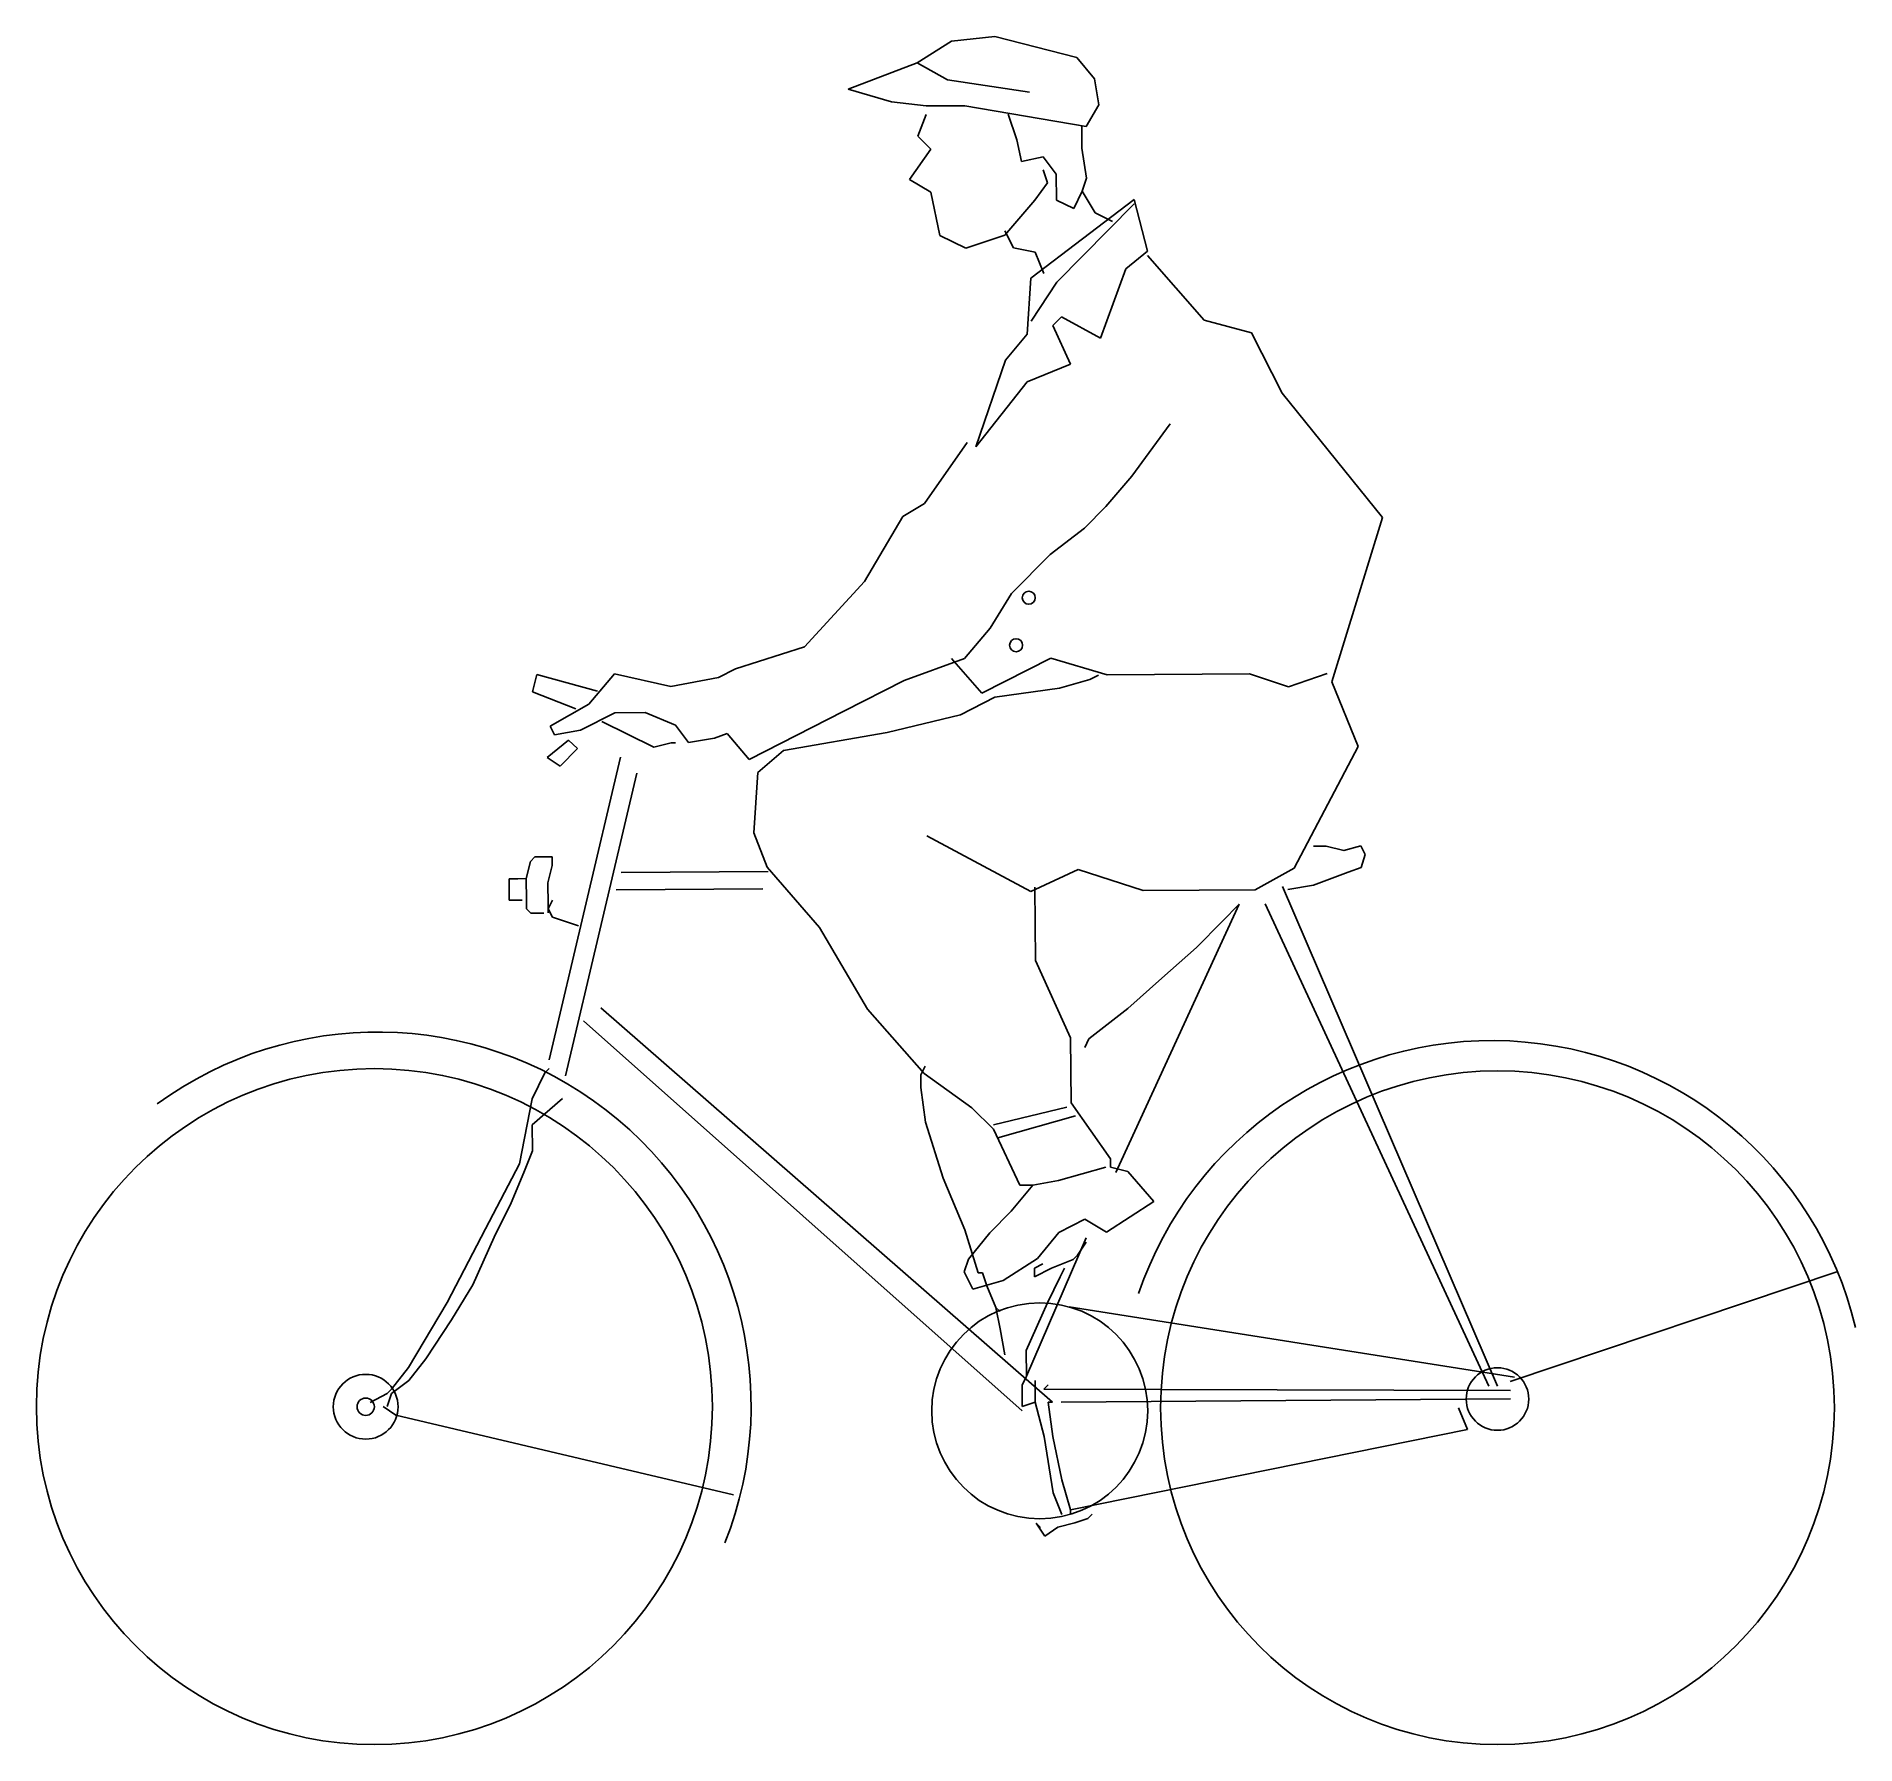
# Model space of a CAD drawing. Header units: millimetres. Extents: x -1529.91 to -1528.45, y 1792.81 to 1794.19.
import ezdxf

# ---------------------------------------------------------------- set-up
doc = ezdxf.new("R2010")
doc.units = ezdxf.units.MM
doc.header["$LTSCALE"] = 10
doc.layers.add('Humanos', color=2, linetype='Continuous')

msp = doc.modelspace()

# ---------------------------------------------------------------- linework, layer by layer
at = {"layer": 'Humanos'}
for p, q in [((-1529.1748, 1794.1838), (-1529.2025, 1794.1662)), ((-1529.14, 1794.1875), (-1529.1748, 1794.1838)), ((-1529.0738, 1794.1706), (-1529.14, 1794.1875)), ((-1529.2025, 1794.1662), (-1529.2581, 1794.145)), ((-1529.2025, 1794.1662), (-1529.1781, 1794.1525)), ((-1529.0597, 1794.1533), (-1529.0738, 1794.1706)), ((-1529.1781, 1794.1525), (-1529.1119, 1794.1425)), ((-1529.0561, 1794.1324), (-1529.0597, 1794.1533)), ((-1529.2581, 1794.145), (-1529.2232, 1794.1348)), ((-1529.2232, 1794.1348), (-1529.1953, 1794.1315)), ((-1529.1953, 1794.1245), (-1529.2021, 1794.1071)), ((-1529.1953, 1794.1315), (-1529.164, 1794.1317)), ((-1529.164, 1794.1317), (-1529.0664, 1794.1149)), ((-1529.1292, 1794.125), (-1529.1221, 1794.1041)), ((-1529.0664, 1794.1149), (-1529.0561, 1794.1324)), ((-1529.2021, 1794.1071), (-1529.1916, 1794.0967)), ((-1529.0698, 1794.0975), (-1529.0699, 1794.1149)), ((-1529.1916, 1794.0967), (-1529.2088, 1794.0722)), ((-1529.1221, 1794.1041), (-1529.1185, 1794.0868)), ((-1529.0662, 1794.0732), (-1529.0698, 1794.0975)), ((-1529.1185, 1794.0868), (-1529.1011, 1794.0904)), ((-1529.1011, 1794.0904), (-1529.0905, 1794.0765)), ((-1529.0975, 1794.0695), (-1529.101, 1794.0799)), ((-1529.2088, 1794.0722), (-1529.1914, 1794.0619)), ((-1529.1078, 1794.0555), (-1529.0975, 1794.0695)), ((-1529.0905, 1794.0765), (-1529.0904, 1794.0556)), ((-1529.0764, 1794.0488), (-1529.0696, 1794.0627)), ((-1529.0696, 1794.0627), (-1529.0662, 1794.0732)), ((-1529.0696, 1794.0627), (-1529.059, 1794.0454)), ((-1529.1914, 1794.0619), (-1529.1842, 1794.0272)), ((-1529.132, 1794.0275), (-1529.1078, 1794.0555)), ((-1529.0278, 1794.056), (-1529.1109, 1793.9928)), ((-1529.0904, 1794.0556), (-1529.0764, 1794.0488)), ((-1529.09, 1793.9895), (-1529.0277, 1794.0526)), ((-1529.017, 1794.0144), (-1529.0278, 1794.056)), ((-1529.059, 1794.0454), (-1529.0451, 1794.0385)), ((-1529.1842, 1794.0272), (-1529.1632, 1794.0169)), ((-1529.1632, 1794.0169), (-1529.132, 1794.0275)), ((-1529.132, 1794.031), (-1529.1249, 1794.0171)), ((-1529.1249, 1794.0171), (-1529.1075, 1794.0137)), ((-1529.1075, 1794.0137), (-1529.1004, 1793.9964)), ((-1529.0344, 1794.0003), (-1529.017, 1794.0144)), ((-1529.017, 1794.0109), (-1528.9714, 1793.959)), ((-1529.1109, 1793.9928), (-1529.114, 1793.9476)), ((-1529.1106, 1793.958), (-1529.09, 1793.9895)), ((-1529.0549, 1793.9445), (-1529.0344, 1794.0003)), ((-1529.0932, 1793.9547), (-1529.0863, 1793.9617)), ((-1529.0863, 1793.9617), (-1529.0549, 1793.9445)), ((-1529.114, 1793.9476), (-1529.1313, 1793.9266)), ((-1529.0791, 1793.9235), (-1529.0932, 1793.9547)), ((-1528.9714, 1793.959), (-1528.9331, 1793.9488)), ((-1528.9331, 1793.9488), (-1528.9084, 1793.9002)), ((-1529.1313, 1793.9266), (-1529.1552, 1793.8568)), ((-1529.1138, 1793.9093), (-1529.0791, 1793.9235)), ((-1529.1552, 1793.8568), (-1529.1138, 1793.9093)), ((-1528.9084, 1793.9002), (-1528.8277, 1793.7999)), ((-1529.0297, 1793.8333), (-1528.9987, 1793.8753)), ((-1529.1622, 1793.8603), (-1529.1966, 1793.8113)), ((-1529.0505, 1793.8088), (-1529.0297, 1793.8333)), ((-1529.214, 1793.8007), (-1529.2449, 1793.7483)), ((-1529.1966, 1793.8113), (-1529.214, 1793.8007)), ((-1529.0677, 1793.7913), (-1529.0505, 1793.8088)), ((-1528.8277, 1793.7999), (-1528.8685, 1793.6674)), ((-1529.0954, 1793.7702), (-1529.0677, 1793.7913)), ((-1529.1266, 1793.7387), (-1529.0954, 1793.7702)), ((-1529.2449, 1793.7483), (-1529.2933, 1793.6958)), ((-1529.1438, 1793.7107), (-1529.1266, 1793.7387)), ((-1529.1645, 1793.6862), (-1529.1438, 1793.7107)), ((-1529.2933, 1793.6958), (-1529.3489, 1793.678)), ((-1529.2131, 1793.6685), (-1529.1645, 1793.6862)), ((-1529.1749, 1793.6862), (-1529.1504, 1793.6585)), ((-1529.1504, 1793.6585), (-1529.0949, 1793.6867)), ((-1529.0949, 1793.6867), (-1529.0495, 1793.6731)), ((-1529.5089, 1793.6735), (-1529.5123, 1793.6595)), ((-1529.4601, 1793.6599), (-1529.5089, 1793.6735)), ((-1529.4463, 1793.6739), (-1529.467, 1793.6494)), ((-1529.401, 1793.6638), (-1529.4463, 1793.6739)), ((-1529.3627, 1793.671), (-1529.401, 1793.6638)), ((-1529.3489, 1793.678), (-1529.3627, 1793.671)), ((-1529.2616, 1793.6438), (-1529.2131, 1793.6685)), ((-1529.0878, 1793.6624), (-1529.0634, 1793.6695)), ((-1529.0634, 1793.6695), (-1529.0565, 1793.673)), ((-1529.0495, 1793.6731), (-1528.9347, 1793.6739)), ((-1528.9347, 1793.6739), (-1528.9033, 1793.6636)), ((-1528.9033, 1793.6636), (-1528.8721, 1793.6743)), ((-1528.8685, 1793.6674), (-1528.8473, 1793.6153)), ((-1529.5123, 1793.6595), (-1529.4774, 1793.6458)), ((-1529.1677, 1793.641), (-1529.1399, 1793.6551)), ((-1529.1399, 1793.6551), (-1529.0878, 1793.6624)), ((-1529.467, 1793.6494), (-1529.4982, 1793.6318)), ((-1529.4738, 1793.6285), (-1529.4461, 1793.6426)), ((-1529.4461, 1793.6426), (-1529.4217, 1793.6427)), ((-1529.4217, 1793.6427), (-1529.3973, 1793.6325)), ((-1529.3379, 1793.605), (-1529.2616, 1793.6438)), ((-1529.2267, 1793.6267), (-1529.1677, 1793.641)), ((-1529.4982, 1793.6318), (-1529.4947, 1793.6249)), ((-1529.4947, 1793.6249), (-1529.4738, 1793.6285)), ((-1529.4565, 1793.6355), (-1529.4146, 1793.615)), ((-1529.3973, 1793.6325), (-1529.3867, 1793.6186)), ((-1529.3659, 1793.6222), (-1529.3555, 1793.6258)), ((-1529.3555, 1793.6258), (-1529.3379, 1793.605)), ((-1529.3101, 1793.6122), (-1529.2267, 1793.6267)), ((-1529.4833, 1793.6206), (-1529.5006, 1793.6065)), ((-1529.4902, 1793.5997), (-1529.4763, 1793.6137)), ((-1529.4763, 1793.6137), (-1529.4833, 1793.6206)), ((-1529.4146, 1793.615), (-1529.4007, 1793.6185)), ((-1529.4007, 1793.6185), (-1529.3972, 1793.6185)), ((-1529.3867, 1793.6186), (-1529.3659, 1793.6222)), ((-1529.3309, 1793.5946), (-1529.3101, 1793.6122)), ((-1528.8473, 1793.6153), (-1528.8989, 1793.5175)), ((-1529.5006, 1793.6065), (-1529.4902, 1793.5997)), ((-1529.4415, 1793.6069), (-1529.499, 1793.3629)), ((-1529.4283, 1793.594), (-1529.4859, 1793.35)), ((-1529.3341, 1793.5459), (-1529.3309, 1793.5946)), ((-1529.3234, 1793.5181), (-1529.3341, 1793.5459)), ((-1529.111, 1793.4987), (-1529.1948, 1793.5434)), ((-1528.8833, 1793.535), (-1528.8798, 1793.535)), ((-1528.8798, 1793.535), (-1528.8729, 1793.5351)), ((-1528.8729, 1793.5351), (-1528.8589, 1793.5317)), ((-1528.8589, 1793.5317), (-1528.845, 1793.5353)), ((-1528.845, 1793.5353), (-1528.8415, 1793.5283)), ((-1529.514, 1793.5229), (-1529.5174, 1793.509)), ((-1529.5105, 1793.5264), (-1529.514, 1793.5229)), ((-1529.5001, 1793.5265), (-1529.5105, 1793.5264)), ((-1529.4966, 1793.5265), (-1529.5001, 1793.5265)), ((-1529.4966, 1793.5265), (-1529.4966, 1793.5196)), ((-1528.8415, 1793.5283), (-1528.8449, 1793.5179)), ((-1529.5313, 1793.5089), (-1529.5312, 1793.4985)), ((-1529.5243, 1793.5089), (-1529.5313, 1793.5089)), ((-1529.5174, 1793.509), (-1529.5243, 1793.5089)), ((-1529.5174, 1793.509), (-1529.5173, 1793.4916)), ((-1529.4966, 1793.5196), (-1529.5, 1793.5056)), ((-1529.5, 1793.5056), (-1529.4998, 1793.4882)), ((-1529.4409, 1793.5139), (-1529.3225, 1793.5146)), ((-1529.2813, 1793.4697), (-1529.3234, 1793.5181)), ((-1529.0729, 1793.5163), (-1529.111, 1793.4987)), ((-1529.0205, 1793.4993), (-1529.0729, 1793.5163)), ((-1528.8989, 1793.5175), (-1528.9301, 1793.4999)), ((-1528.8553, 1793.5143), (-1528.8831, 1793.5037)), ((-1528.8449, 1793.5179), (-1528.8553, 1793.5143)), ((-1529.5312, 1793.4985), (-1529.5312, 1793.4915)), ((-1529.5312, 1793.4915), (-1529.5277, 1793.4915)), ((-1529.5277, 1793.4915), (-1529.5207, 1793.4916)), ((-1529.5173, 1793.4916), (-1529.5172, 1793.4846)), ((-1529.4964, 1793.4917), (-1529.4998, 1793.4847)), ((-1529.4451, 1793.4999), (-1529.3268, 1793.5007)), ((-1529.1076, 1793.5022), (-1529.1072, 1793.443)), ((-1528.9301, 1793.4999), (-1529.0205, 1793.4993)), ((-1528.9083, 1793.5026), (-1528.7351, 1793.1001)), ((-1528.8831, 1793.5037), (-1528.904, 1793.5001)), ((-1529.5172, 1793.4846), (-1529.5137, 1793.4812)), ((-1529.5137, 1793.4812), (-1529.5033, 1793.4812)), ((-1529.4998, 1793.4882), (-1529.4998, 1793.4813)), ((-1529.4998, 1793.4847), (-1529.4963, 1793.4778)), ((-1529.4963, 1793.4778), (-1529.4754, 1793.471)), ((-1528.943, 1793.4885), (-1529.0425, 1793.2721)), ((-1528.9569, 1793.4745), (-1528.943, 1793.4885)), ((-1528.9222, 1793.4886), (-1528.7421, 1793.1001)), ((-1529.2426, 1793.4038), (-1529.2813, 1793.4697)), ((-1528.9776, 1793.4535), (-1528.9569, 1793.4745)), ((-1529.0053, 1793.4289), (-1528.9776, 1793.4535)), ((-1529.1072, 1793.443), (-1529.0789, 1793.3806)), ((-1529.0329, 1793.4044), (-1529.0053, 1793.4289)), ((-1529.0935, 1793.0873), (-1529.4575, 1793.405)), ((-1529.197, 1793.3519), (-1529.2426, 1793.4038)), ((-1529.0641, 1793.3798), (-1529.0329, 1793.4044)), ((-1529.4714, 1793.3945), (-1529.1178, 1793.0801)), ((-1529.0789, 1793.3806), (-1529.0785, 1793.3284)), ((-1529.0675, 1793.3728), (-1529.0641, 1793.3798)), ((-1529.5024, 1793.3525), (-1529.5127, 1793.3315)), ((-1529.499, 1793.356), (-1529.5024, 1793.3525)), ((-1529.1962, 1793.358), (-1529.1996, 1793.351)), ((-1529.1996, 1793.351), (-1529.1996, 1793.3406)), ((-1529.1586, 1793.3243), (-1529.197, 1793.3519)), ((-1529.5127, 1793.3315), (-1529.5228, 1793.2793)), ((-1529.5126, 1793.3107), (-1529.4883, 1793.3317)), ((-1529.1996, 1793.3406), (-1529.1959, 1793.3128)), ((-1529.141, 1793.3071), (-1529.1586, 1793.3243)), ((-1529.1411, 1793.3105), (-1529.082, 1793.3249)), ((-1529.1375, 1793.3001), (-1529.075, 1793.318)), ((-1529.0785, 1793.3284), (-1529.0469, 1793.2833)), ((-1529.5124, 1793.2898), (-1529.5126, 1793.3107)), ((-1529.1959, 1793.3128), (-1529.1817, 1793.2676)), ((-1529.1199, 1793.262), (-1529.141, 1793.3071)), ((-1529.5193, 1793.2723), (-1529.5124, 1793.2898)), ((-1529.5228, 1793.2793), (-1529.5503, 1793.2269)), ((-1529.5295, 1793.2479), (-1529.5193, 1793.2723)), ((-1529.0886, 1793.2657), (-1529.0504, 1793.2764)), ((-1529.0469, 1793.2833), (-1529.0469, 1793.2764)), ((-1529.0469, 1793.2764), (-1529.0329, 1793.273)), ((-1529.0329, 1793.273), (-1529.0119, 1793.2488)), ((-1529.1817, 1793.2676), (-1529.164, 1793.226)), ((-1529.1267, 1793.241), (-1529.1094, 1793.262)), ((-1529.1094, 1793.262), (-1529.1199, 1793.262)), ((-1529.1094, 1793.262), (-1529.0886, 1793.2657)), ((-1529.5433, 1793.22), (-1529.5295, 1793.2479)), ((-1529.0119, 1793.2488), (-1529.05, 1793.2242)), ((-1529.5503, 1793.2269), (-1529.5812, 1793.1675)), ((-1529.144, 1793.2235), (-1529.1267, 1793.241)), ((-1529.0675, 1793.2345), (-1529.0883, 1793.2239)), ((-1529.05, 1793.2242), (-1529.0675, 1793.2345)), ((-1529.5604, 1793.1816), (-1529.5433, 1793.22)), ((-1529.164, 1793.226), (-1529.1533, 1793.1913)), ((-1529.1612, 1793.2025), (-1529.144, 1793.2235)), ((-1529.0665, 1793.2197), (-1529.1145, 1793.108)), ((-1529.0883, 1793.2239), (-1529.1055, 1793.2029)), ((-1529.0734, 1793.2057), (-1529.0665, 1793.2162)), ((-1529.1646, 1793.1921), (-1529.1612, 1793.2025)), ((-1529.1055, 1793.2029), (-1529.1333, 1793.1853)), ((-1529.1012, 1793.1986), (-1529.1081, 1793.1951)), ((-1529.0942, 1793.1952), (-1529.0768, 1793.2022)), ((-1529.0768, 1793.2022), (-1529.0734, 1793.2057)), ((-1529.1576, 1793.1782), (-1529.1646, 1793.1921)), ((-1529.1333, 1793.1853), (-1529.1576, 1793.1782)), ((-1529.1533, 1793.1913), (-1529.1498, 1793.1913)), ((-1529.1498, 1793.1913), (-1529.1463, 1793.1809)), ((-1529.1081, 1793.1881), (-1529.0942, 1793.1952)), ((-1529.1081, 1793.1951), (-1529.1081, 1793.1916)), ((-1529.1081, 1793.1916), (-1529.1081, 1793.1881)), ((-1529.0872, 1793.1882), (-1529.0975, 1793.1673)), ((-1529.0837, 1793.1952), (-1529.0872, 1793.1882)), ((-1528.7247, 1793.1037), (-1528.4608, 1793.1925)), ((-1529.5776, 1793.1536), (-1529.5604, 1793.1816)), ((-1529.1463, 1793.1809), (-1529.1392, 1793.1635)), ((-1529.5812, 1793.1675), (-1529.6122, 1793.1151)), ((-1529.5983, 1793.1222), (-1529.5776, 1793.1536)), ((-1529.1392, 1793.1635), (-1529.1356, 1793.1462)), ((-1529.1357, 1793.1601), (-1529.1392, 1793.1635)), ((-1529.1392, 1793.1635), (-1529.1357, 1793.1601)), ((-1529.0975, 1793.1673), (-1529.1146, 1793.1289)), ((-1529.08, 1793.1639), (-1528.7212, 1793.1072)), ((-1529.1356, 1793.1462), (-1529.132, 1793.1253)), ((-1529.1146, 1793.1289), (-1529.1145, 1793.108)), ((-1529.6122, 1793.1151), (-1529.626, 1793.0976)), ((-1529.6121, 1793.1047), (-1529.5983, 1793.1222)), ((-1529.626, 1793.0976), (-1529.6294, 1793.0941)), ((-1529.626, 1793.0941), (-1529.6121, 1793.1047)), ((-1529.1145, 1793.108), (-1529.1179, 1793.101)), ((-1529.1179, 1793.101), (-1529.1178, 1793.0836)), ((-1529.1074, 1793.0872), (-1529.1075, 1793.1046)), ((-1529.097, 1793.1012), (-1529.1005, 1793.0977)), ((-1529.1005, 1793.0977), (-1528.7246, 1793.0967)), ((-1529.6294, 1793.0941), (-1529.6433, 1793.087)), ((-1529.6328, 1793.0836), (-1529.6224, 1793.0767)), ((-1529.6294, 1793.0837), (-1529.626, 1793.0941)), ((-1529.1178, 1793.0836), (-1529.1074, 1793.0872)), ((-1529.1074, 1793.0872), (-1529.1002, 1793.0594)), ((-1529.0935, 1793.0873), (-1529.0969, 1793.0872)), ((-1529.0969, 1793.0872), (-1529.0933, 1793.0594)), ((-1529.0865, 1793.0873), (-1528.7246, 1793.0898)), ((-1528.7592, 1793.0652), (-1528.7663, 1793.0825)), ((-1529.6224, 1793.0767), (-1529.3505, 1793.0125)), ((-1529.1002, 1793.0594), (-1529.093, 1793.0142)), ((-1529.0933, 1793.0594), (-1529.0861, 1793.0247)), ((-1529.0789, 1793.0004), (-1528.7592, 1793.0652)), ((-1529.0861, 1793.0247), (-1529.0789, 1793.0004)), ((-1529.093, 1793.0142), (-1529.0859, 1792.9968)), ((-1529.0789, 1793.0004), (-1529.0789, 1792.9969)), ((-1529.0754, 1792.99), (-1529.065, 1792.9935)), ((-1529.065, 1792.9935), (-1529.0615, 1792.997)), ((-1529.1067, 1792.9897), (-1529.0997, 1792.9793)), ((-1529.1032, 1792.9863), (-1529.1067, 1792.9897)), ((-1529.0997, 1792.9793), (-1529.0893, 1792.9864)), ((-1529.0893, 1792.9864), (-1529.0754, 1792.99))]:
    msp.add_line(p, q, dxfattribs=at)
for centre, radius in [((-1529.1126, 1793.7353), 0.00522), ((-1529.1228, 1793.697), 0.00522), ((-1529.6398, 1793.0836), 0.2723), ((-1528.735, 1793.0827), 0.2714), ((-1529.1038, 1793.0802), 0.087), ((-1529.6468, 1793.0835), 0.0261), ((-1528.735, 1793.0897), 0.0252), ((-1529.6468, 1793.0835), 0.00696)]:
    msp.add_circle(centre, radius, dxfattribs=at)
for centre, radius, start, end in [((-1529.6372, 1793.0845), 0.3009, 338.4185, 126.1625), ((-1528.7393, 1793.0775), 0.301, 13.4142, 161.1655)]:
    msp.add_arc(centre, radius, start, end, dxfattribs=at)

doc.saveas('drawing.dxf')
